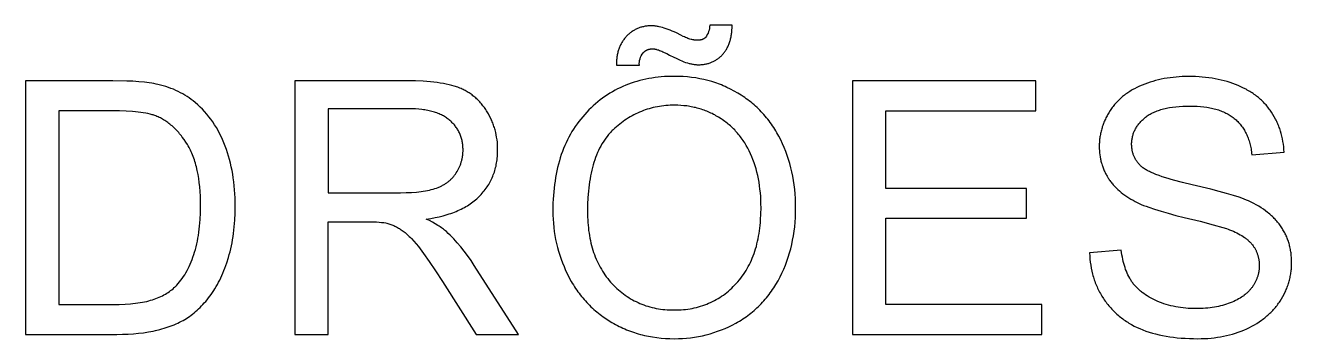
# Model space of a CAD drawing. Extents: x -150 to 1338, y -50 to 2906.
# Drawn here: x 431.4 to 630.1, y 1950 to 1999.2 of the extents above; entities that cross this region are included whole.
import ezdxf

# ---------------------------------------------------------------- set-up
doc = ezdxf.new("R2010")
doc.units = 0
doc.header["$MEASUREMENT"] = 0
doc.layers.get('0').update_dxf_attribs({"linetype": 'CONTINUOUS'})

msp = doc.modelspace()

# ---------------------------------------------------------------- linework, layer by layer
for p, q in [((542.3, 1999.24), (538.77, 1999.24)), ((524.13, 1992.96), (527.74, 1992.96)), ((431.38, 1990.52), (431.38, 1950.68)), ((445.1, 1990.52), (431.38, 1990.52)), ((473.65, 1990.52), (473.65, 1950.68)), ((491.31, 1990.52), (473.65, 1990.52)), ((561.15, 1990.52), (561.15, 1950.68)), ((589.96, 1990.52), (561.15, 1990.52)), ((589.96, 1985.82), (589.96, 1990.52)), ((436.65, 1985.82), (436.65, 1955.38)), ((445.02, 1985.82), (436.65, 1985.82)), ((478.92, 1986.11), (478.92, 1972.93)), ((491.53, 1986.11), (478.92, 1986.11)), ((566.42, 1985.82), (589.96, 1985.82)), ((566.42, 1973.61), (566.42, 1985.82)), ((623.83, 1978.91), (628.89, 1979.29)), ((588.46, 1973.61), (566.42, 1973.61)), ((588.46, 1968.94), (588.46, 1973.61)), ((478.92, 1972.93), (490.25, 1972.93)), ((478.92, 1968.37), (485.03, 1968.37)), ((478.92, 1950.68), (478.92, 1968.37)), ((566.42, 1968.94), (588.46, 1968.94)), ((566.42, 1955.38), (566.42, 1968.94)), ((603.34, 1963.91), (598.37, 1963.48)), ((508.76, 1950.68), (501.83, 1961.52)), ((496.85, 1958.97), (502.13, 1950.68)), ((436.65, 1955.38), (445.15, 1955.38)), ((590.88, 1955.38), (566.42, 1955.38)), ((590.88, 1950.68), (590.88, 1955.38)), ((431.38, 1950.68), (445.75, 1950.68)), ((473.65, 1950.68), (478.92, 1950.68)), ((502.13, 1950.68), (508.76, 1950.68)), ((561.15, 1950.68), (590.88, 1950.68))]:
    msp.add_line(p, q)
for points in [[(538.12, 1997.34), (538.09, 1997.31), (538.06, 1997.28), (538.03, 1997.25), (538, 1997.23), (537.97, 1997.2), (537.93, 1997.18), (537.9, 1997.16), (537.86, 1997.13), (537.83, 1997.11), (537.79, 1997.09), (537.75, 1997.07), (537.72, 1997.06), (537.68, 1997.04), (537.64, 1997.02), (537.6, 1997.01), (537.56, 1996.99), (537.51, 1996.98), (537.47, 1996.96), (537.43, 1996.95), (537.38, 1996.94), (537.34, 1996.93), (537.29, 1996.92), (537.24, 1996.91), (537.2, 1996.9), (537.15, 1996.9), (537.1, 1996.89), (537.05, 1996.89), (537, 1996.88), (536.95, 1996.88), (536.9, 1996.88), (536.79, 1996.88), (536.73, 1996.88), (536.67, 1996.88), (536.6, 1996.88), (536.54, 1996.89), (536.47, 1996.89), (536.41, 1996.9), (536.34, 1996.91), (536.27, 1996.93), (536.2, 1996.94), (536.13, 1996.95), (535.98, 1996.99), (535.83, 1997.03), (535.67, 1997.08), (535.51, 1997.13), (535.34, 1997.19), (535.17, 1997.26), (534.99, 1997.33), (534.81, 1997.41), (534.62, 1997.5), (534.23, 1997.69), (533.53, 1998.03), (533.19, 1998.19), (532.86, 1998.33), (532.54, 1998.46), (532.22, 1998.58), (531.92, 1998.69), (531.63, 1998.79), (531.35, 1998.88), (531.08, 1998.95), (530.81, 1999.01), (530.69, 1999.04), (530.56, 1999.07), (530.44, 1999.09), (530.32, 1999.11), (530.2, 1999.12), (530.08, 1999.13), (529.97, 1999.14), (529.86, 1999.15), (529.75, 1999.16), (529.64, 1999.16), (529.49, 1999.16), (529.34, 1999.15), (529.2, 1999.14), (529.05, 1999.13), (528.91, 1999.12), (528.76, 1999.1), (528.62, 1999.08), (528.49, 1999.05), (528.35, 1999.02), (528.21, 1998.99), (528.08, 1998.96), (527.95, 1998.92), (527.82, 1998.88), (527.69, 1998.84), (527.57, 1998.79), (527.44, 1998.74), (527.32, 1998.68), (527.2, 1998.62), (527.08, 1998.56), (526.96, 1998.5), (526.84, 1998.43), (526.73, 1998.36), (526.61, 1998.29), (526.5, 1998.21), (526.39, 1998.13), (526.29, 1998.05), (526.18, 1997.96), (526.07, 1997.87), (525.97, 1997.77), (525.87, 1997.68), (525.77, 1997.58), (525.67, 1997.47), (525.58, 1997.37), (525.48, 1997.26), (525.39, 1997.15), (525.3, 1997.03), (525.22, 1996.92), (525.14, 1996.8), (525.06, 1996.68), (524.99, 1996.56), (524.91, 1996.43), (524.85, 1996.31), (524.78, 1996.18), (524.72, 1996.05), (524.66, 1995.92), (524.6, 1995.78), (524.55, 1995.64), (524.5, 1995.5), (524.45, 1995.36), (524.41, 1995.22), (524.37, 1995.07), (524.33, 1994.92), (524.3, 1994.77), (524.26, 1994.62), (524.24, 1994.46), (524.21, 1994.3), (524.19, 1994.14), (524.17, 1993.98), (524.16, 1993.82), (524.14, 1993.65), (524.13, 1993.48), (524.13, 1993.31), (524.12, 1993.14), (524.13, 1992.96)], [(528.31, 1994.89), (528.35, 1994.93), (528.38, 1994.97), (528.42, 1995.01), (528.46, 1995.04), (528.5, 1995.08), (528.54, 1995.11), (528.58, 1995.15), (528.62, 1995.18), (528.66, 1995.21), (528.7, 1995.24), (528.74, 1995.26), (528.79, 1995.29), (528.83, 1995.31), (528.88, 1995.34), (528.92, 1995.36), (528.97, 1995.38), (529.02, 1995.4), (529.06, 1995.42), (529.11, 1995.44), (529.16, 1995.45), (529.21, 1995.47), (529.26, 1995.48), (529.31, 1995.49), (529.36, 1995.5), (529.42, 1995.51), (529.47, 1995.52), (529.52, 1995.53), (529.58, 1995.53), (529.63, 1995.54), (529.69, 1995.54), (529.75, 1995.54), (529.8, 1995.54), (529.83, 1995.54), (529.86, 1995.54), (529.91, 1995.54), (529.97, 1995.53), (530.03, 1995.53), (530.09, 1995.52), (530.15, 1995.51), (530.22, 1995.5), (530.29, 1995.48), (530.36, 1995.47), (530.43, 1995.45), (530.57, 1995.41), (530.73, 1995.36), (530.89, 1995.3), (531.06, 1995.23), (531.24, 1995.16), (531.43, 1995.08), (531.62, 1994.99), (532.03, 1994.79), (532.47, 1994.57), (533.15, 1994.21), (533.48, 1994.05), (533.8, 1993.9), (534.11, 1993.76), (534.41, 1993.64), (534.71, 1993.52), (534.99, 1993.42), (535.27, 1993.33), (535.54, 1993.26), (535.67, 1993.22), (535.8, 1993.19), (535.93, 1993.16), (536.05, 1993.14), (536.18, 1993.12), (536.3, 1993.1), (536.42, 1993.08), (536.53, 1993.07), (536.65, 1993.06), (536.76, 1993.05), (536.87, 1993.04), (536.98, 1993.04), (537.12, 1993.04), (537.26, 1993.05), (537.4, 1993.06), (537.54, 1993.07), (537.67, 1993.08), (537.81, 1993.1), (537.94, 1993.12), (538.07, 1993.14), (538.2, 1993.17), (538.33, 1993.19), (538.45, 1993.23), (538.58, 1993.26), (538.7, 1993.3), (538.82, 1993.34), (538.94, 1993.38), (539.06, 1993.43), (539.17, 1993.48), (539.29, 1993.53), (539.4, 1993.59), (539.51, 1993.65), (539.62, 1993.71), (539.73, 1993.78), (539.84, 1993.84), (539.94, 1993.91), (540.05, 1993.99), (540.15, 1994.07), (540.25, 1994.15), (540.35, 1994.23), (540.45, 1994.32), (540.54, 1994.4), (540.64, 1994.5), (540.73, 1994.59), (540.82, 1994.69), (540.91, 1994.79), (541, 1994.9), (541.08, 1995), (541.16, 1995.11), (541.24, 1995.23), (541.31, 1995.34), (541.39, 1995.46), (541.46, 1995.59), (541.52, 1995.71), (541.59, 1995.84), (541.65, 1995.97), (541.71, 1996.11), (541.77, 1996.24), (541.82, 1996.38), (541.87, 1996.53), (541.92, 1996.68), (541.96, 1996.83), (542, 1996.98), (542.04, 1997.13), (542.08, 1997.29), (542.12, 1997.45), (542.15, 1997.62), (542.18, 1997.79), (542.2, 1997.96), (542.22, 1998.13), (542.26, 1998.49), (542.29, 1998.86), (542.3, 1999.24)], [(628.89, 1979.29), (628.86, 1979.73), (628.83, 1980.16), (628.78, 1980.58), (628.71, 1981), (628.64, 1981.41), (628.55, 1981.82), (628.44, 1982.22), (628.33, 1982.62), (628.2, 1983), (628.13, 1983.2), (628.06, 1983.39), (627.98, 1983.58), (627.9, 1983.77), (627.82, 1983.95), (627.73, 1984.14), (627.65, 1984.32), (627.55, 1984.51), (627.36, 1984.87), (627.15, 1985.22), (626.93, 1985.57), (626.81, 1985.74), (626.7, 1985.91), (626.57, 1986.08), (626.45, 1986.24), (626.32, 1986.4), (626.19, 1986.56), (626.06, 1986.72), (625.92, 1986.87), (625.78, 1987.02), (625.64, 1987.17), (625.49, 1987.32), (625.34, 1987.46), (625.19, 1987.6), (625.03, 1987.74), (624.88, 1987.87), (624.71, 1988), (624.55, 1988.13), (624.38, 1988.26), (624.21, 1988.38), (624.04, 1988.5), (623.86, 1988.62), (623.68, 1988.74), (623.5, 1988.85), (623.31, 1988.96), (623.12, 1989.07), (622.93, 1989.18), (622.54, 1989.38), (622.13, 1989.57), (621.71, 1989.76), (621.29, 1989.93), (620.85, 1990.09), (620.41, 1990.24), (619.96, 1990.39), (619.5, 1990.51), (619.04, 1990.63), (618.56, 1990.74), (618.08, 1990.84), (617.59, 1990.92), (617.09, 1990.99), (616.58, 1991.06), (616.06, 1991.11), (615.54, 1991.15), (615, 1991.17), (614.46, 1991.19), (613.91, 1991.2), (613.41, 1991.19), (612.92, 1991.17), (612.43, 1991.15), (611.95, 1991.11), (611.47, 1991.06), (611, 1991), (610.53, 1990.94), (610.07, 1990.86), (609.62, 1990.77), (609.17, 1990.66), (608.73, 1990.55), (608.29, 1990.43), (607.86, 1990.3), (607.44, 1990.16), (607.02, 1990), (606.6, 1989.84), (606.2, 1989.66), (605.81, 1989.48), (605.43, 1989.28), (605.24, 1989.18), (605.06, 1989.08), (604.88, 1988.97), (604.7, 1988.86), (604.53, 1988.75), (604.36, 1988.64), (604.19, 1988.52), (604.03, 1988.4), (603.87, 1988.28), (603.71, 1988.16), (603.55, 1988.03), (603.4, 1987.9), (603.25, 1987.77), (603.11, 1987.64), (602.97, 1987.5), (602.83, 1987.37), (602.69, 1987.22), (602.56, 1987.08), (602.43, 1986.93), (602.3, 1986.79), (602.18, 1986.63), (602.06, 1986.48), (601.94, 1986.33), (601.82, 1986.17), (601.71, 1986.01), (601.6, 1985.84), (601.4, 1985.51), (601.2, 1985.18), (601.11, 1985.02), (601.02, 1984.85), (600.94, 1984.68), (600.85, 1984.51), (600.78, 1984.34), (600.7, 1984.17), (600.63, 1984), (600.56, 1983.83), (600.49, 1983.66), (600.43, 1983.48), (600.37, 1983.31), (600.32, 1983.13), (600.27, 1982.96), (600.22, 1982.78), (600.17, 1982.6), (600.13, 1982.42), (600.09, 1982.24), (600.06, 1982.06), (600.03, 1981.88), (600, 1981.7), (599.97, 1981.52), (599.95, 1981.33), (599.93, 1981.15), (599.92, 1980.97), (599.91, 1980.78), (599.9, 1980.59), (599.89, 1980.41), (599.89, 1980.22), (599.9, 1979.88), (599.91, 1979.54), (599.94, 1979.21), (599.98, 1978.88), (600.03, 1978.55), (600.09, 1978.23), (600.12, 1978.07), (600.16, 1977.91), (600.2, 1977.76), (600.24, 1977.6), (600.28, 1977.45), (600.33, 1977.29), (600.38, 1977.14), (600.43, 1976.99), (600.49, 1976.84), (600.55, 1976.69), (600.61, 1976.54), (600.67, 1976.39), (600.74, 1976.24), (600.81, 1976.1), (600.88, 1975.95), (600.95, 1975.81), (601.03, 1975.67), (601.11, 1975.53), (601.28, 1975.24), (601.37, 1975.11), (601.46, 1974.97), (601.55, 1974.84), (601.65, 1974.71), (601.75, 1974.57), (601.86, 1974.44), (601.96, 1974.32), (602.07, 1974.19), (602.19, 1974.06), (602.3, 1973.94), (602.54, 1973.69), (602.79, 1973.45), (603.05, 1973.22), (603.32, 1972.99), (603.61, 1972.77), (603.9, 1972.55), (604.21, 1972.34), (604.52, 1972.13), (604.85, 1971.93), (605.19, 1971.74), (605.54, 1971.55), (605.83, 1971.4), (606.15, 1971.25), (606.48, 1971.11), (606.85, 1970.95), (607.24, 1970.8), (607.66, 1970.65), (608.57, 1970.34), (609.58, 1970.02), (610.69, 1969.7), (611.91, 1969.38), (613.23, 1969.05), (615.74, 1968.44), (617.75, 1967.91), (619.28, 1967.47), (619.86, 1967.29), (620.11, 1967.2), (620.33, 1967.12), (620.63, 1967), (620.93, 1966.87), (621.21, 1966.75), (621.49, 1966.62), (621.75, 1966.48), (622, 1966.34), (622.24, 1966.2), (622.47, 1966.05), (622.69, 1965.9), (622.8, 1965.83), (622.9, 1965.75), (623, 1965.67), (623.1, 1965.59), (623.19, 1965.51), (623.28, 1965.43), (623.37, 1965.35), (623.46, 1965.27), (623.54, 1965.19), (623.62, 1965.1), (623.7, 1965.02), (623.77, 1964.93), (623.84, 1964.84), (623.91, 1964.76), (624.04, 1964.58), (624.11, 1964.49), (624.17, 1964.4), (624.23, 1964.31), (624.28, 1964.22), (624.34, 1964.13), (624.39, 1964.03), (624.44, 1963.94), (624.49, 1963.84), (624.53, 1963.74), (624.58, 1963.65), (624.62, 1963.55), (624.66, 1963.45), (624.69, 1963.35), (624.73, 1963.25), (624.76, 1963.14), (624.79, 1963.04), (624.82, 1962.94), (624.85, 1962.83), (624.87, 1962.73), (624.89, 1962.62), (624.91, 1962.51), (624.93, 1962.4), (624.95, 1962.29), (624.96, 1962.18), (624.97, 1962.07), (624.98, 1961.96), (624.99, 1961.84), (625, 1961.73), (625, 1961.61), (625, 1961.49), (625, 1961.38), (625, 1961.26), (624.99, 1961.15), (624.98, 1961.04), (624.97, 1960.92), (624.96, 1960.81), (624.95, 1960.7), (624.93, 1960.59), (624.91, 1960.48), (624.89, 1960.37), (624.87, 1960.26), (624.84, 1960.15), (624.81, 1960.04), (624.78, 1959.93), (624.75, 1959.82), (624.71, 1959.71), (624.68, 1959.61), (624.64, 1959.5), (624.6, 1959.4), (624.55, 1959.29), (624.51, 1959.19), (624.46, 1959.08), (624.41, 1958.98), (624.36, 1958.88), (624.3, 1958.77), (624.25, 1958.67), (624.19, 1958.57), (624.13, 1958.47), (624.06, 1958.37), (624, 1958.27), (623.93, 1958.17), (623.86, 1958.07), (623.79, 1957.97), (623.71, 1957.88), (623.64, 1957.79), (623.56, 1957.69), (623.48, 1957.6), (623.4, 1957.51), (623.31, 1957.42), (623.23, 1957.34), (623.14, 1957.25), (623.05, 1957.17), (622.95, 1957.08), (622.85, 1957), (622.76, 1956.92), (622.65, 1956.84), (622.55, 1956.76), (622.45, 1956.68), (622.34, 1956.61), (622.23, 1956.53), (622, 1956.39), (621.76, 1956.25), (621.51, 1956.11), (621.26, 1955.98), (620.99, 1955.86), (620.72, 1955.74), (620.43, 1955.62), (620.14, 1955.52), (619.85, 1955.41), (619.54, 1955.32), (619.24, 1955.23), (618.92, 1955.15), (618.6, 1955.08), (618.28, 1955.01), (617.95, 1954.95), (617.61, 1954.9), (617.27, 1954.85), (616.92, 1954.82), (616.57, 1954.78), (616.21, 1954.76), (615.85, 1954.74), (615.48, 1954.73), (615.11, 1954.73), (614.69, 1954.73), (614.27, 1954.75), (613.86, 1954.77), (613.45, 1954.8), (613.05, 1954.84), (612.66, 1954.89), (612.27, 1954.95), (611.88, 1955.02), (611.5, 1955.1), (611.13, 1955.18), (610.76, 1955.28), (610.4, 1955.39), (610.04, 1955.5), (609.68, 1955.62), (609.34, 1955.76), (608.99, 1955.9), (608.66, 1956.05), (608.34, 1956.21), (608.03, 1956.37), (607.72, 1956.54), (607.43, 1956.71), (607.16, 1956.89), (606.89, 1957.08), (606.63, 1957.27), (606.51, 1957.37), (606.38, 1957.47), (606.27, 1957.57), (606.15, 1957.67), (606.04, 1957.77), (605.93, 1957.87), (605.82, 1957.98), (605.71, 1958.09), (605.61, 1958.2), (605.51, 1958.31), (605.41, 1958.42), (605.32, 1958.53), (605.23, 1958.64), (605.14, 1958.76), (605.06, 1958.88), (604.97, 1958.99), (604.89, 1959.12), (604.82, 1959.24), (604.74, 1959.37), (604.67, 1959.49), (604.53, 1959.76), (604.39, 1960.03), (604.26, 1960.3), (604.14, 1960.59), (604.03, 1960.89), (603.93, 1961.19), (603.83, 1961.5), (603.74, 1961.82), (603.65, 1962.15), (603.58, 1962.48), (603.51, 1962.83), (603.45, 1963.18), (603.39, 1963.54), (603.34, 1963.91)], [(445.75, 1950.68), (446.64, 1950.69), (447.5, 1950.72), (448.34, 1950.77), (449.15, 1950.85), (449.94, 1950.94), (450.7, 1951.06), (451.43, 1951.2), (451.79, 1951.28), (452.48, 1951.45), (452.82, 1951.54), (453.16, 1951.64), (453.48, 1951.74), (453.8, 1951.84), (454.12, 1951.96), (454.42, 1952.07), (454.72, 1952.19), (455.02, 1952.32), (455.31, 1952.45), (455.59, 1952.59), (455.86, 1952.73), (456.13, 1952.88), (456.39, 1953.03), (456.64, 1953.18), (456.89, 1953.34), (457.14, 1953.51), (457.38, 1953.69), (457.62, 1953.88), (457.86, 1954.07), (458.1, 1954.27), (458.33, 1954.47), (458.56, 1954.69), (458.79, 1954.91), (459.02, 1955.14), (459.24, 1955.38), (459.46, 1955.62), (459.68, 1955.87), (459.9, 1956.13), (460.11, 1956.4), (460.32, 1956.67), (460.53, 1956.96), (460.74, 1957.25), (460.94, 1957.55), (461.13, 1957.86), (461.32, 1958.19), (461.51, 1958.52), (461.69, 1958.86), (461.87, 1959.21), (462.04, 1959.57), (462.21, 1959.93), (462.37, 1960.31), (462.53, 1960.7), (462.68, 1961.09), (462.98, 1961.91), (463.25, 1962.77), (463.38, 1963.21), (463.5, 1963.66), (463.61, 1964.12), (463.71, 1964.59), (463.81, 1965.06), (463.9, 1965.55), (463.97, 1966.04), (464.04, 1966.54), (464.11, 1967.04), (464.16, 1967.56), (464.24, 1968.61), (464.29, 1969.7), (464.31, 1970.82), (464.3, 1971.48), (464.29, 1972.13), (464.25, 1972.77), (464.21, 1973.4), (464.16, 1974.03), (464.09, 1974.64), (464.01, 1975.25), (463.92, 1975.84), (463.81, 1976.43), (463.69, 1977.01), (463.56, 1977.57), (463.42, 1978.13), (463.27, 1978.68), (463.1, 1979.22), (462.92, 1979.75), (462.73, 1980.27), (462.53, 1980.79), (462.32, 1981.29), (462.1, 1981.78), (461.86, 1982.26), (461.61, 1982.72), (461.35, 1983.18), (461.07, 1983.62), (460.78, 1984.06), (460.48, 1984.48), (460.17, 1984.88), (459.85, 1985.28), (459.51, 1985.67), (459.16, 1986.04), (458.8, 1986.4), (458.42, 1986.75), (458.03, 1987.09), (457.73, 1987.35), (457.41, 1987.59), (457.09, 1987.82), (456.76, 1988.05), (456.42, 1988.26), (456.08, 1988.46), (455.72, 1988.65), (455.36, 1988.84), (454.99, 1989.01), (454.62, 1989.18), (454.23, 1989.33), (453.84, 1989.47), (453.44, 1989.61), (453.03, 1989.73), (452.61, 1989.84), (452.19, 1989.95), (451.88, 1990.01), (451.54, 1990.08), (451.2, 1990.14), (450.83, 1990.2), (450.05, 1990.29), (449.19, 1990.37), (448.27, 1990.44), (447.28, 1990.48), (445.1, 1990.52)], [(494.27, 1968.8), (494.98, 1968.91), (495.66, 1969.03), (496.32, 1969.17), (496.95, 1969.33), (497.26, 1969.42), (497.56, 1969.5), (497.86, 1969.6), (498.15, 1969.69), (498.44, 1969.79), (498.72, 1969.9), (498.99, 1970.01), (499.26, 1970.12), (499.52, 1970.24), (499.78, 1970.36), (500.03, 1970.49), (500.27, 1970.62), (500.51, 1970.75), (500.74, 1970.89), (500.97, 1971.03), (501.19, 1971.18), (501.41, 1971.33), (501.62, 1971.48), (501.82, 1971.64), (502.02, 1971.81), (502.21, 1971.97), (502.4, 1972.14), (502.58, 1972.32), (502.75, 1972.5), (502.92, 1972.68), (503.08, 1972.87), (503.24, 1973.06), (503.39, 1973.25), (503.54, 1973.44), (503.68, 1973.64), (503.82, 1973.84), (503.95, 1974.04), (504.08, 1974.24), (504.2, 1974.45), (504.31, 1974.66), (504.42, 1974.87), (504.53, 1975.08), (504.63, 1975.3), (504.72, 1975.52), (504.81, 1975.74), (504.89, 1975.97), (504.97, 1976.19), (505.04, 1976.42), (505.11, 1976.65), (505.17, 1976.89), (505.23, 1977.13), (505.28, 1977.37), (505.32, 1977.61), (505.36, 1977.86), (505.4, 1978.1), (505.43, 1978.35), (505.45, 1978.61), (505.47, 1978.86), (505.48, 1979.12), (505.49, 1979.38), (505.49, 1979.65), (505.49, 1980.06), (505.47, 1980.46), (505.44, 1980.86), (505.39, 1981.26), (505.33, 1981.65), (505.26, 1982.03), (505.18, 1982.41), (505.13, 1982.6), (505.08, 1982.79), (505.03, 1982.98), (504.97, 1983.17), (504.91, 1983.35), (504.85, 1983.53), (504.78, 1983.72), (504.71, 1983.9), (504.64, 1984.08), (504.56, 1984.26), (504.48, 1984.44), (504.4, 1984.61), (504.23, 1984.96), (504.04, 1985.31), (503.84, 1985.65), (503.73, 1985.82), (503.63, 1985.99), (503.52, 1986.15), (503.41, 1986.31), (503.29, 1986.46), (503.18, 1986.61), (503.06, 1986.76), (502.94, 1986.91), (502.82, 1987.05), (502.69, 1987.19), (502.57, 1987.32), (502.44, 1987.46), (502.31, 1987.59), (502.17, 1987.71), (502.04, 1987.84), (501.9, 1987.96), (501.76, 1988.07), (501.62, 1988.18), (501.48, 1988.29), (501.33, 1988.4), (501.18, 1988.5), (501.03, 1988.61), (500.88, 1988.7), (500.72, 1988.8), (500.57, 1988.89), (500.41, 1988.97), (500.25, 1989.06), (500.08, 1989.14), (499.92, 1989.22), (499.75, 1989.29), (499.58, 1989.36), (499.23, 1989.5), (499.05, 1989.56), (498.87, 1989.62), (498.67, 1989.68), (498.28, 1989.8), (497.86, 1989.9), (497.43, 1990), (496.97, 1990.09), (496.49, 1990.17), (496, 1990.24), (495.48, 1990.31), (494.95, 1990.36), (494.39, 1990.41), (493.81, 1990.45), (492.6, 1990.5), (491.31, 1990.52)], [(445.15, 1955.38), (446.11, 1955.39), (447.02, 1955.43), (447.87, 1955.48), (448.27, 1955.52), (448.66, 1955.56), (449.04, 1955.61), (449.41, 1955.67), (449.76, 1955.73), (450.1, 1955.79), (450.42, 1955.86), (450.74, 1955.94), (451.04, 1956.03), (451.32, 1956.11), (451.6, 1956.21), (451.87, 1956.31), (452.13, 1956.41), (452.39, 1956.52), (452.64, 1956.63), (452.88, 1956.75), (453.12, 1956.87), (453.35, 1957), (453.57, 1957.13), (453.78, 1957.26), (453.99, 1957.41), (454.18, 1957.55), (454.38, 1957.7), (454.56, 1957.86), (454.74, 1958.02), (454.82, 1958.1), (454.91, 1958.18), (455.02, 1958.3), (455.14, 1958.42), (455.36, 1958.67), (455.58, 1958.93), (455.79, 1959.2), (456, 1959.48), (456.2, 1959.77), (456.39, 1960.06), (456.57, 1960.37), (456.75, 1960.69), (456.92, 1961.02), (457.09, 1961.36), (457.25, 1961.71), (457.4, 1962.07), (457.54, 1962.44), (457.68, 1962.82), (457.82, 1963.21), (457.94, 1963.61), (458.06, 1964.02), (458.18, 1964.45), (458.28, 1964.88), (458.37, 1965.32), (458.46, 1965.78), (458.54, 1966.24), (458.61, 1966.72), (458.67, 1967.2), (458.73, 1967.7), (458.77, 1968.21), (458.81, 1968.72), (458.86, 1969.79), (458.88, 1970.9), (458.87, 1971.67), (458.84, 1972.41), (458.8, 1973.14), (458.75, 1973.84), (458.67, 1974.52), (458.58, 1975.18), (458.48, 1975.81), (458.36, 1976.42), (458.22, 1977.01), (458.15, 1977.29), (458.07, 1977.57), (457.99, 1977.85), (457.9, 1978.12), (457.81, 1978.38), (457.71, 1978.64), (457.61, 1978.89), (457.51, 1979.13), (457.4, 1979.37), (457.29, 1979.61), (457.18, 1979.84), (457.06, 1980.06), (456.94, 1980.28), (456.81, 1980.49), (456.55, 1980.9), (456.29, 1981.3), (456.01, 1981.67), (455.88, 1981.86), (455.73, 1982.03), (455.59, 1982.21), (455.45, 1982.38), (455.3, 1982.54), (455.16, 1982.7), (455.01, 1982.86), (454.85, 1983.01), (454.7, 1983.16), (454.55, 1983.3), (454.39, 1983.44), (454.23, 1983.57), (454.07, 1983.7), (453.91, 1983.83), (453.75, 1983.95), (453.58, 1984.07), (453.42, 1984.18), (453.25, 1984.29), (453.08, 1984.39), (452.91, 1984.49), (452.73, 1984.59), (452.56, 1984.68), (452.38, 1984.77), (452.2, 1984.85), (452.02, 1984.93), (451.84, 1985), (451.7, 1985.05), (451.56, 1985.1), (451.42, 1985.15), (451.27, 1985.19), (451.11, 1985.23), (450.95, 1985.28), (450.62, 1985.36), (450.26, 1985.43), (449.88, 1985.5), (449.49, 1985.56), (449.07, 1985.61), (448.64, 1985.66), (448.18, 1985.7), (447.21, 1985.76), (446.15, 1985.8), (445.02, 1985.82)], [(490.25, 1972.93), (491.13, 1972.95), (491.96, 1972.98), (492.74, 1973.04), (493.11, 1973.08), (493.47, 1973.12), (493.82, 1973.17), (494.15, 1973.22), (494.47, 1973.28), (494.78, 1973.35), (495.08, 1973.42), (495.37, 1973.5), (495.64, 1973.58), (495.9, 1973.67), (496.15, 1973.77), (496.28, 1973.82), (496.4, 1973.87), (496.52, 1973.93), (496.63, 1973.98), (496.75, 1974.04), (496.86, 1974.1), (496.97, 1974.17), (497.08, 1974.23), (497.19, 1974.29), (497.29, 1974.36), (497.4, 1974.43), (497.5, 1974.5), (497.6, 1974.57), (497.7, 1974.65), (497.79, 1974.72), (497.89, 1974.8), (497.98, 1974.88), (498.07, 1974.96), (498.16, 1975.04), (498.24, 1975.13), (498.33, 1975.21), (498.41, 1975.3), (498.49, 1975.39), (498.57, 1975.48), (498.64, 1975.57), (498.72, 1975.67), (498.79, 1975.76), (498.86, 1975.86), (498.93, 1975.96), (499, 1976.06), (499.13, 1976.27), (499.25, 1976.48), (499.36, 1976.69), (499.41, 1976.8), (499.46, 1976.91), (499.51, 1977.01), (499.56, 1977.12), (499.6, 1977.23), (499.65, 1977.34), (499.69, 1977.45), (499.72, 1977.56), (499.76, 1977.67), (499.79, 1977.79), (499.83, 1977.9), (499.86, 1978.01), (499.88, 1978.12), (499.91, 1978.24), (499.93, 1978.35), (499.96, 1978.47), (499.98, 1978.58), (499.99, 1978.7), (500.01, 1978.82), (500.02, 1978.93), (500.03, 1979.05), (500.04, 1979.17), (500.05, 1979.29), (500.06, 1979.41), (500.06, 1979.65), (500.06, 1979.82), (500.05, 1980), (500.04, 1980.17), (500.03, 1980.34), (500.01, 1980.51), (499.99, 1980.67), (499.96, 1980.84), (499.93, 1981), (499.9, 1981.16), (499.86, 1981.31), (499.82, 1981.47), (499.77, 1981.62), (499.72, 1981.78), (499.66, 1981.93), (499.61, 1982.08), (499.54, 1982.22), (499.48, 1982.37), (499.41, 1982.51), (499.33, 1982.65), (499.25, 1982.79), (499.17, 1982.92), (499.08, 1983.06), (498.99, 1983.19), (498.9, 1983.32), (498.8, 1983.45), (498.7, 1983.58), (498.59, 1983.7), (498.48, 1983.82), (498.36, 1983.94), (498.24, 1984.06), (498.12, 1984.18), (497.99, 1984.29), (497.86, 1984.41), (497.73, 1984.51), (497.59, 1984.62), (497.45, 1984.72), (497.3, 1984.82), (497.15, 1984.91), (496.99, 1985), (496.83, 1985.09), (496.66, 1985.17), (496.49, 1985.25), (496.31, 1985.33), (496.13, 1985.4), (495.94, 1985.47), (495.75, 1985.54), (495.56, 1985.6), (495.36, 1985.66), (495.15, 1985.71), (494.95, 1985.77), (494.73, 1985.81), (494.51, 1985.86), (494.29, 1985.9), (494.06, 1985.94), (493.83, 1985.97), (493.59, 1986), (493.1, 1986.05), (492.6, 1986.09), (492.07, 1986.11), (491.53, 1986.11)], [(598.37, 1963.48), (598.39, 1962.98), (598.43, 1962.49), (598.48, 1962.01), (598.55, 1961.53), (598.63, 1961.06), (598.73, 1960.6), (598.84, 1960.14), (598.9, 1959.91), (598.97, 1959.69), (599.04, 1959.46), (599.11, 1959.24), (599.19, 1959.02), (599.27, 1958.8), (599.35, 1958.59), (599.44, 1958.37), (599.54, 1958.16), (599.63, 1957.94), (599.73, 1957.73), (599.84, 1957.53), (599.95, 1957.32), (600.06, 1957.11), (600.17, 1956.91), (600.29, 1956.7), (600.54, 1956.3), (600.68, 1956.11), (600.81, 1955.92), (600.95, 1955.73), (601.09, 1955.54), (601.24, 1955.36), (601.38, 1955.18), (601.53, 1955), (601.69, 1954.83), (601.84, 1954.66), (602, 1954.49), (602.17, 1954.32), (602.33, 1954.16), (602.5, 1954), (602.67, 1953.85), (602.85, 1953.7), (603.02, 1953.55), (603.2, 1953.4), (603.39, 1953.26), (603.57, 1953.12), (603.76, 1952.98), (603.96, 1952.85), (604.15, 1952.72), (604.35, 1952.59), (604.55, 1952.46), (604.76, 1952.34), (604.97, 1952.22), (605.39, 1951.99), (605.83, 1951.78), (606.28, 1951.58), (606.74, 1951.39), (607.22, 1951.21), (607.71, 1951.04), (608.22, 1950.89), (608.74, 1950.74), (609.27, 1950.62), (609.82, 1950.5), (610.38, 1950.39), (610.95, 1950.3), (611.54, 1950.22), (612.14, 1950.15), (612.76, 1950.1), (613.39, 1950.06), (614.03, 1950.02), (614.68, 1950.01), (615.35, 1950), (615.88, 1950.01), (616.41, 1950.02), (616.92, 1950.05), (617.43, 1950.1), (617.93, 1950.15), (618.43, 1950.22), (618.92, 1950.3), (619.4, 1950.39), (619.88, 1950.49), (620.35, 1950.61), (620.81, 1950.73), (621.26, 1950.87), (621.71, 1951.02), (622.15, 1951.19), (622.59, 1951.36), (623.02, 1951.55), (623.44, 1951.75), (623.85, 1951.96), (624.24, 1952.18), (624.63, 1952.41), (625, 1952.65), (625.36, 1952.9), (625.53, 1953.03), (625.71, 1953.16), (625.87, 1953.3), (626.04, 1953.43), (626.2, 1953.57), (626.36, 1953.71), (626.52, 1953.85), (626.67, 1954), (626.82, 1954.14), (626.97, 1954.29), (627.11, 1954.45), (627.25, 1954.6), (627.39, 1954.76), (627.52, 1954.92), (627.65, 1955.08), (627.78, 1955.24), (627.91, 1955.41), (628.03, 1955.58), (628.15, 1955.75), (628.26, 1955.92), (628.48, 1956.28), (628.69, 1956.64), (628.88, 1957), (629.06, 1957.36), (629.14, 1957.54), (629.22, 1957.72), (629.3, 1957.91), (629.37, 1958.09), (629.44, 1958.28), (629.51, 1958.46), (629.57, 1958.65), (629.63, 1958.84), (629.68, 1959.03), (629.73, 1959.22), (629.78, 1959.4), (629.83, 1959.59), (629.87, 1959.79), (629.9, 1959.98), (629.94, 1960.17), (629.97, 1960.36), (629.99, 1960.56), (630.02, 1960.75), (630.04, 1960.94), (630.05, 1961.14), (630.07, 1961.34), (630.07, 1961.53), (630.08, 1961.73), (630.08, 1961.93), (630.08, 1962.33), (630.06, 1962.72), (630.02, 1963.11), (630, 1963.3), (629.98, 1963.49), (629.95, 1963.67), (629.92, 1963.86), (629.89, 1964.04), (629.85, 1964.23), (629.81, 1964.41), (629.76, 1964.59), (629.72, 1964.77), (629.67, 1964.95), (629.61, 1965.12), (629.56, 1965.3), (629.5, 1965.47), (629.43, 1965.64), (629.37, 1965.81), (629.3, 1965.98), (629.23, 1966.15), (629.15, 1966.31), (629.07, 1966.48), (628.99, 1966.64), (628.9, 1966.8), (628.81, 1966.96), (628.72, 1967.12), (628.62, 1967.27), (628.53, 1967.43), (628.32, 1967.74), (628.21, 1967.89), (628.1, 1968.04), (627.98, 1968.19), (627.86, 1968.33), (627.74, 1968.48), (627.61, 1968.62), (627.48, 1968.76), (627.35, 1968.9), (627.21, 1969.04), (627.07, 1969.18), (626.92, 1969.31), (626.78, 1969.45), (626.63, 1969.58), (626.47, 1969.71), (626.31, 1969.84), (625.98, 1970.09), (625.64, 1970.33), (625.28, 1970.57), (624.91, 1970.8), (624.53, 1971.03), (624.13, 1971.24), (623.72, 1971.45), (623.29, 1971.66), (622.97, 1971.79), (622.63, 1971.93), (622.25, 1972.08), (621.84, 1972.22), (620.93, 1972.52), (619.88, 1972.83), (618.72, 1973.15), (617.42, 1973.49), (614.46, 1974.18), (612.93, 1974.55), (611.56, 1974.91), (610.33, 1975.27), (609.78, 1975.45), (609.27, 1975.63), (608.79, 1975.81), (608.35, 1975.99), (607.95, 1976.16), (607.76, 1976.25), (607.59, 1976.34), (607.42, 1976.43), (607.26, 1976.52), (607.12, 1976.6), (606.98, 1976.69), (606.85, 1976.78), (606.79, 1976.82), (606.73, 1976.86), (606.68, 1976.91), (606.62, 1976.95), (606.57, 1976.99), (606.52, 1977.04), (606.43, 1977.13), (606.33, 1977.21), (606.24, 1977.3), (606.16, 1977.4), (606.08, 1977.49), (606, 1977.58), (605.92, 1977.68), (605.84, 1977.78), (605.77, 1977.88), (605.7, 1977.98), (605.64, 1978.08), (605.58, 1978.18), (605.52, 1978.29), (605.46, 1978.4), (605.41, 1978.5), (605.36, 1978.61), (605.31, 1978.73), (605.27, 1978.84), (605.23, 1978.95), (605.19, 1979.07), (605.16, 1979.18), (605.12, 1979.3), (605.1, 1979.42), (605.07, 1979.54), (605.05, 1979.67), (605.03, 1979.79), (605.01, 1979.92), (605, 1980.05), (604.99, 1980.17), (604.98, 1980.31), (604.97, 1980.44), (604.97, 1980.57), (604.97, 1980.72), (604.98, 1980.88), (604.99, 1981.03), (605.01, 1981.18), (605.03, 1981.33), (605.05, 1981.47), (605.08, 1981.62), (605.11, 1981.76), (605.14, 1981.9), (605.19, 1982.04), (605.23, 1982.18), (605.28, 1982.32), (605.33, 1982.46), (605.39, 1982.59), (605.45, 1982.73), (605.52, 1982.86), (605.59, 1982.99), (605.66, 1983.12), (605.74, 1983.25), (605.82, 1983.38), (605.91, 1983.5), (606, 1983.62), (606.1, 1983.75), (606.2, 1983.87), (606.3, 1983.99), (606.41, 1984.1), (606.52, 1984.22), (606.64, 1984.34), (606.76, 1984.45), (606.88, 1984.56), (607.01, 1984.67), (607.15, 1984.78), (607.29, 1984.89), (607.43, 1985), (607.58, 1985.1), (607.74, 1985.2), (607.9, 1985.29), (608.06, 1985.38), (608.23, 1985.47), (608.41, 1985.56), (608.59, 1985.64), (608.77, 1985.71), (608.97, 1985.79), (609.16, 1985.86), (609.36, 1985.93), (609.57, 1985.99), (609.78, 1986.05), (609.99, 1986.11), (610.21, 1986.16), (610.44, 1986.21), (610.67, 1986.26), (610.91, 1986.3), (611.39, 1986.38), (611.9, 1986.44), (612.43, 1986.49), (612.98, 1986.52), (613.54, 1986.54), (614.13, 1986.55), (614.7, 1986.54), (615.24, 1986.52), (615.77, 1986.48), (616.29, 1986.43), (616.78, 1986.36), (617.02, 1986.32), (617.26, 1986.28), (617.49, 1986.23), (617.72, 1986.18), (617.94, 1986.12), (618.16, 1986.07), (618.37, 1986), (618.58, 1985.94), (618.79, 1985.87), (618.99, 1985.8), (619.19, 1985.72), (619.38, 1985.64), (619.57, 1985.55), (619.75, 1985.46), (619.93, 1985.37), (620.1, 1985.28), (620.27, 1985.18), (620.44, 1985.07), (620.6, 1984.96), (620.76, 1984.85), (620.91, 1984.74), (621.06, 1984.62), (621.21, 1984.5), (621.35, 1984.37), (621.49, 1984.24), (621.62, 1984.11), (621.75, 1983.97), (621.88, 1983.83), (622, 1983.69), (622.12, 1983.54), (622.23, 1983.39), (622.35, 1983.23), (622.45, 1983.07), (622.56, 1982.91), (622.66, 1982.75), (622.75, 1982.58), (622.85, 1982.4), (622.93, 1982.23), (623.02, 1982.05), (623.1, 1981.86), (623.18, 1981.68), (623.25, 1981.49), (623.32, 1981.29), (623.39, 1981.09), (623.45, 1980.89), (623.51, 1980.69), (623.56, 1980.48), (623.61, 1980.26), (623.66, 1980.05), (623.7, 1979.83), (623.74, 1979.61), (623.77, 1979.38), (623.8, 1979.15), (623.83, 1978.91)], [(487.97, 1968.18), (488.12, 1968.14), (488.27, 1968.1), (488.42, 1968.05), (488.58, 1968), (488.73, 1967.95), (488.88, 1967.89), (489.03, 1967.83), (489.18, 1967.76), (489.33, 1967.7), (489.47, 1967.63), (489.62, 1967.55), (489.77, 1967.47), (489.92, 1967.39), (490.07, 1967.3), (490.21, 1967.21), (490.36, 1967.12), (490.51, 1967.02), (490.66, 1966.91), (490.82, 1966.79), (490.98, 1966.67), (491.14, 1966.53), (491.3, 1966.39), (491.46, 1966.24), (491.63, 1966.07), (491.8, 1965.9), (491.97, 1965.72), (492.32, 1965.34), (492.68, 1964.91), (493.05, 1964.46), (493.85, 1963.4), (494.75, 1962.13), (495.75, 1960.66), (496.85, 1958.97)], [(501.83, 1961.52), (501.31, 1962.3), (500.78, 1963.05), (500.24, 1963.76), (499.7, 1964.44), (499.15, 1965.08), (498.59, 1965.69), (498.31, 1965.99), (498.02, 1966.27), (497.74, 1966.55), (497.45, 1966.82), (497.31, 1966.94), (497.16, 1967.07), (497.01, 1967.19), (496.84, 1967.31), (496.67, 1967.43), (496.49, 1967.56), (496.31, 1967.68), (496.11, 1967.81), (495.7, 1968.05), (495.26, 1968.3), (494.78, 1968.55), (494.27, 1968.8)]]:
    msp.add_lwpolyline(points)
for points in [[(514.15, 1970.08), (514.16, 1969.43), (514.19, 1968.78), (514.23, 1968.13), (514.29, 1967.49), (514.38, 1966.86), (514.47, 1966.22), (514.59, 1965.6), (514.72, 1964.97), (514.87, 1964.35), (515.04, 1963.74), (515.23, 1963.13), (515.44, 1962.52), (515.66, 1961.92), (515.9, 1961.32), (516.16, 1960.73), (516.43, 1960.14), (516.73, 1959.56), (517.04, 1958.99), (517.2, 1958.72), (517.37, 1958.44), (517.54, 1958.17), (517.71, 1957.91), (517.89, 1957.65), (518.07, 1957.39), (518.26, 1957.14), (518.45, 1956.89), (518.64, 1956.64), (518.84, 1956.4), (519.05, 1956.16), (519.25, 1955.93), (519.47, 1955.7), (519.68, 1955.47), (519.9, 1955.25), (520.13, 1955.03), (520.36, 1954.82), (520.59, 1954.61), (520.83, 1954.4), (521.07, 1954.2), (521.31, 1954), (521.56, 1953.81), (521.81, 1953.62), (522.07, 1953.43), (522.6, 1953.06), (523.15, 1952.72), (523.42, 1952.55), (523.71, 1952.39), (523.99, 1952.23), (524.27, 1952.08), (524.56, 1951.93), (524.85, 1951.79), (525.14, 1951.66), (525.44, 1951.53), (525.73, 1951.4), (526.03, 1951.28), (526.33, 1951.17), (526.64, 1951.06), (526.94, 1950.96), (527.25, 1950.86), (527.56, 1950.77), (527.88, 1950.68), (528.19, 1950.6), (528.51, 1950.52), (529.15, 1950.38), (529.8, 1950.27), (530.46, 1950.17), (531.13, 1950.1), (531.81, 1950.04), (532.5, 1950.01), (533.2, 1950), (533.85, 1950.01), (534.49, 1950.04), (535.12, 1950.09), (535.75, 1950.15), (536.38, 1950.24), (536.99, 1950.34), (537.61, 1950.47), (538.21, 1950.61), (538.82, 1950.77), (539.41, 1950.96), (540, 1951.16), (540.59, 1951.38), (541.17, 1951.61), (541.74, 1951.87), (542.31, 1952.15), (542.88, 1952.45), (543.15, 1952.6), (543.43, 1952.76), (543.7, 1952.93), (543.96, 1953.1), (544.23, 1953.27), (544.48, 1953.45), (544.74, 1953.64), (544.99, 1953.83), (545.24, 1954.02), (545.48, 1954.22), (545.72, 1954.42), (545.95, 1954.63), (546.18, 1954.84), (546.41, 1955.05), (546.63, 1955.27), (546.85, 1955.5), (547.06, 1955.72), (547.27, 1955.96), (547.48, 1956.2), (547.68, 1956.44), (547.88, 1956.69), (548.08, 1956.94), (548.27, 1957.19), (548.45, 1957.45), (548.64, 1957.72), (548.82, 1957.99), (548.99, 1958.26), (549.16, 1958.54), (549.49, 1959.11), (549.8, 1959.7), (550.1, 1960.3), (550.38, 1960.92), (550.64, 1961.54), (550.87, 1962.17), (551.09, 1962.81), (551.29, 1963.47), (551.48, 1964.13), (551.64, 1964.8), (551.78, 1965.49), (551.91, 1966.18), (552.01, 1966.88), (552.1, 1967.59), (552.16, 1968.32), (552.21, 1969.05), (552.24, 1969.79), (552.25, 1970.54), (552.24, 1971.29), (552.21, 1972.02), (552.17, 1972.74), (552.1, 1973.45), (552.02, 1974.16), (551.92, 1974.85), (551.8, 1975.53), (551.67, 1976.2), (551.51, 1976.86), (551.34, 1977.52), (551.15, 1978.16), (550.94, 1978.79), (550.71, 1979.42), (550.46, 1980.03), (550.2, 1980.63), (549.91, 1981.22), (549.62, 1981.81), (549.3, 1982.37), (549.14, 1982.65), (548.97, 1982.92), (548.8, 1983.19), (548.63, 1983.46), (548.45, 1983.72), (548.26, 1983.97), (548.07, 1984.23), (547.88, 1984.47), (547.69, 1984.72), (547.49, 1984.96), (547.28, 1985.2), (547.07, 1985.43), (546.86, 1985.66), (546.64, 1985.88), (546.42, 1986.1), (546.2, 1986.32), (545.97, 1986.53), (545.74, 1986.74), (545.5, 1986.94), (545.26, 1987.14), (545.01, 1987.33), (544.76, 1987.52), (544.51, 1987.71), (544.25, 1987.9), (543.99, 1988.07), (543.72, 1988.25), (543.45, 1988.42), (543.17, 1988.59), (542.62, 1988.91), (542.05, 1989.2), (541.47, 1989.48), (541.18, 1989.61), (540.89, 1989.74), (540.6, 1989.86), (540.3, 1989.98), (539.7, 1990.19), (539.09, 1990.39), (538.47, 1990.56), (537.85, 1990.72), (537.21, 1990.85), (536.57, 1990.97), (535.92, 1991.06), (535.26, 1991.13), (534.59, 1991.18), (533.91, 1991.21), (533.23, 1991.22), (532.7, 1991.22), (532.19, 1991.2), (531.68, 1991.17), (531.17, 1991.13), (530.67, 1991.09), (530.18, 1991.03), (529.69, 1990.95), (529.21, 1990.87), (528.73, 1990.78), (528.27, 1990.67), (527.8, 1990.56), (527.35, 1990.43), (526.9, 1990.29), (526.45, 1990.15), (526.01, 1989.99), (525.58, 1989.82), (525.15, 1989.64), (524.73, 1989.44), (524.32, 1989.24), (523.91, 1989.03), (523.51, 1988.8), (523.11, 1988.56), (522.72, 1988.32), (522.33, 1988.06), (521.96, 1987.79), (521.58, 1987.51), (521.22, 1987.22), (520.86, 1986.92), (520.5, 1986.6), (520.16, 1986.28), (519.81, 1985.94), (519.48, 1985.6), (519.15, 1985.24), (518.83, 1984.88), (518.53, 1984.51), (518.23, 1984.13), (517.94, 1983.74), (517.67, 1983.35), (517.4, 1982.94), (517.15, 1982.53), (516.9, 1982.11), (516.67, 1981.68), (516.45, 1981.24), (516.23, 1980.79), (516.03, 1980.34), (515.84, 1979.87), (515.66, 1979.4), (515.48, 1978.92), (515.32, 1978.43), (515.17, 1977.93), (515.03, 1977.43), (514.9, 1976.91), (514.78, 1976.39), (514.67, 1975.86), (514.57, 1975.32), (514.49, 1974.77), (514.41, 1974.21), (514.34, 1973.65), (514.28, 1973.08), (514.24, 1972.49), (514.2, 1971.9), (514.17, 1971.3)], [(519.59, 1970), (519.6, 1969.11), (519.62, 1968.68), (519.65, 1968.25), (519.68, 1967.82), (519.72, 1967.41), (519.77, 1967), (519.83, 1966.59), (519.89, 1966.19), (519.96, 1965.8), (520.04, 1965.41), (520.13, 1965.03), (520.22, 1964.65), (520.33, 1964.28), (520.43, 1963.92), (520.55, 1963.56), (520.68, 1963.21), (520.81, 1962.86), (520.95, 1962.52), (521.09, 1962.19), (521.25, 1961.86), (521.41, 1961.54), (521.58, 1961.22), (521.76, 1960.91), (521.94, 1960.61), (522.13, 1960.31), (522.33, 1960.01), (522.54, 1959.73), (522.76, 1959.45), (522.98, 1959.17), (523.21, 1958.9), (523.45, 1958.64), (523.69, 1958.39), (523.94, 1958.14), (524.19, 1957.9), (524.45, 1957.67), (524.71, 1957.45), (524.97, 1957.24), (525.24, 1957.03), (525.51, 1956.83), (525.79, 1956.64), (526.07, 1956.46), (526.35, 1956.29), (526.64, 1956.12), (526.93, 1955.97), (527.22, 1955.82), (527.52, 1955.68), (527.82, 1955.54), (528.13, 1955.42), (528.44, 1955.3), (528.75, 1955.19), (529.07, 1955.09), (529.39, 1955), (529.71, 1954.91), (530.04, 1954.84), (530.38, 1954.77), (530.71, 1954.71), (531.05, 1954.66), (531.4, 1954.61), (531.74, 1954.58), (532.1, 1954.55), (532.45, 1954.53), (532.81, 1954.51), (533.17, 1954.51), (533.54, 1954.51), (533.91, 1954.53), (534.27, 1954.55), (534.63, 1954.58), (534.98, 1954.61), (535.33, 1954.66), (535.68, 1954.71), (536.02, 1954.77), (536.35, 1954.84), (536.69, 1954.92), (537.01, 1955.01), (537.34, 1955.1), (537.66, 1955.2), (537.98, 1955.31), (538.29, 1955.43), (538.6, 1955.56), (538.9, 1955.69), (539.2, 1955.83), (539.49, 1955.99), (539.78, 1956.15), (540.07, 1956.31), (540.35, 1956.49), (540.63, 1956.67), (540.91, 1956.86), (541.18, 1957.07), (541.45, 1957.27), (541.71, 1957.49), (541.97, 1957.71), (542.22, 1957.95), (542.47, 1958.19), (542.71, 1958.44), (542.96, 1958.7), (543.19, 1958.96), (543.42, 1959.23), (543.65, 1959.51), (543.86, 1959.8), (544.07, 1960.09), (544.27, 1960.39), (544.46, 1960.69), (544.64, 1961.01), (544.82, 1961.33), (544.99, 1961.65), (545.15, 1961.99), (545.31, 1962.33), (545.45, 1962.67), (545.59, 1963.03), (545.73, 1963.39), (545.85, 1963.76), (545.97, 1964.13), (546.08, 1964.51), (546.18, 1964.9), (546.27, 1965.3), (546.36, 1965.7), (546.44, 1966.11), (546.51, 1966.52), (546.57, 1966.94), (546.63, 1967.37), (546.68, 1967.81), (546.72, 1968.25), (546.75, 1968.7), (546.8, 1969.62), (546.82, 1970.57), (546.81, 1971.17), (546.79, 1971.77), (546.76, 1972.35), (546.71, 1972.92), (546.65, 1973.49), (546.58, 1974.04), (546.5, 1974.59), (546.4, 1975.12), (546.29, 1975.65), (546.17, 1976.16), (546.03, 1976.67), (545.88, 1977.16), (545.72, 1977.65), (545.55, 1978.13), (545.36, 1978.59), (545.16, 1979.05), (544.95, 1979.5), (544.73, 1979.93), (544.49, 1980.36), (544.37, 1980.56), (544.25, 1980.77), (544.12, 1980.97), (543.99, 1981.16), (543.85, 1981.36), (543.72, 1981.55), (543.58, 1981.73), (543.43, 1981.92), (543.29, 1982.1), (543.14, 1982.28), (542.99, 1982.45), (542.83, 1982.62), (542.68, 1982.79), (542.51, 1982.95), (542.35, 1983.11), (542.18, 1983.27), (542.01, 1983.43), (541.84, 1983.58), (541.66, 1983.73), (541.49, 1983.87), (541.3, 1984.01), (541.12, 1984.15), (540.93, 1984.29), (540.74, 1984.42), (540.55, 1984.55), (540.15, 1984.8), (539.95, 1984.92), (539.75, 1985.03), (539.55, 1985.15), (539.34, 1985.25), (539.14, 1985.36), (538.93, 1985.46), (538.72, 1985.55), (538.51, 1985.65), (538.3, 1985.73), (538.09, 1985.82), (537.87, 1985.9), (537.66, 1985.98), (537.44, 1986.05), (537.22, 1986.12), (537, 1986.18), (536.78, 1986.24), (536.55, 1986.3), (536.33, 1986.35), (536.1, 1986.4), (535.87, 1986.45), (535.64, 1986.49), (535.41, 1986.53), (535.18, 1986.56), (534.71, 1986.61), (534.23, 1986.65), (533.74, 1986.68), (533.26, 1986.68), (532.91, 1986.68), (532.56, 1986.67), (532.22, 1986.65), (531.88, 1986.62), (531.54, 1986.59), (531.21, 1986.55), (530.88, 1986.5), (530.55, 1986.44), (530.23, 1986.38), (529.91, 1986.31), (529.59, 1986.23), (529.27, 1986.14), (528.96, 1986.05), (528.65, 1985.95), (528.35, 1985.84), (528.04, 1985.72), (527.74, 1985.6), (527.45, 1985.46), (527.15, 1985.32), (526.86, 1985.18), (526.58, 1985.02), (526.29, 1984.86), (526.01, 1984.69), (525.73, 1984.51), (525.45, 1984.33), (525.18, 1984.14), (524.91, 1983.94), (524.65, 1983.73), (524.38, 1983.52), (524.12, 1983.29), (523.86, 1983.06), (523.61, 1982.83), (523.48, 1982.71), (523.36, 1982.58), (523.24, 1982.46), (523.12, 1982.33), (523, 1982.2), (522.89, 1982.06), (522.78, 1981.93), (522.67, 1981.79), (522.45, 1981.5), (522.24, 1981.21), (522.04, 1980.9), (521.85, 1980.59), (521.66, 1980.26), (521.49, 1979.93), (521.32, 1979.58), (521.16, 1979.23), (521, 1978.86), (520.86, 1978.49), (520.72, 1978.1), (520.59, 1977.7), (520.47, 1977.3), (520.36, 1976.88), (520.25, 1976.46), (520.15, 1976.02), (520.06, 1975.57), (519.98, 1975.12), (519.91, 1974.65), (519.84, 1974.17), (519.78, 1973.69), (519.73, 1973.19), (519.65, 1972.17), (519.6, 1971.1)]]:
    msp.add_lwpolyline(points, close=True)
at = {"extrusion": (0, 0, -1)}
for centre, radius, start, end in [((-535.21, 1999.4), 3.57, 182.5579, 215.2913), ((-530.4, 1993.22), 2.68, 354.4015, 38.5523), ((-485.48, 1952.54), 15.84, 88.3809, 99.036)]:
    msp.add_arc(centre, radius, start, end, dxfattribs=at)

doc.saveas('drawing.dxf')
